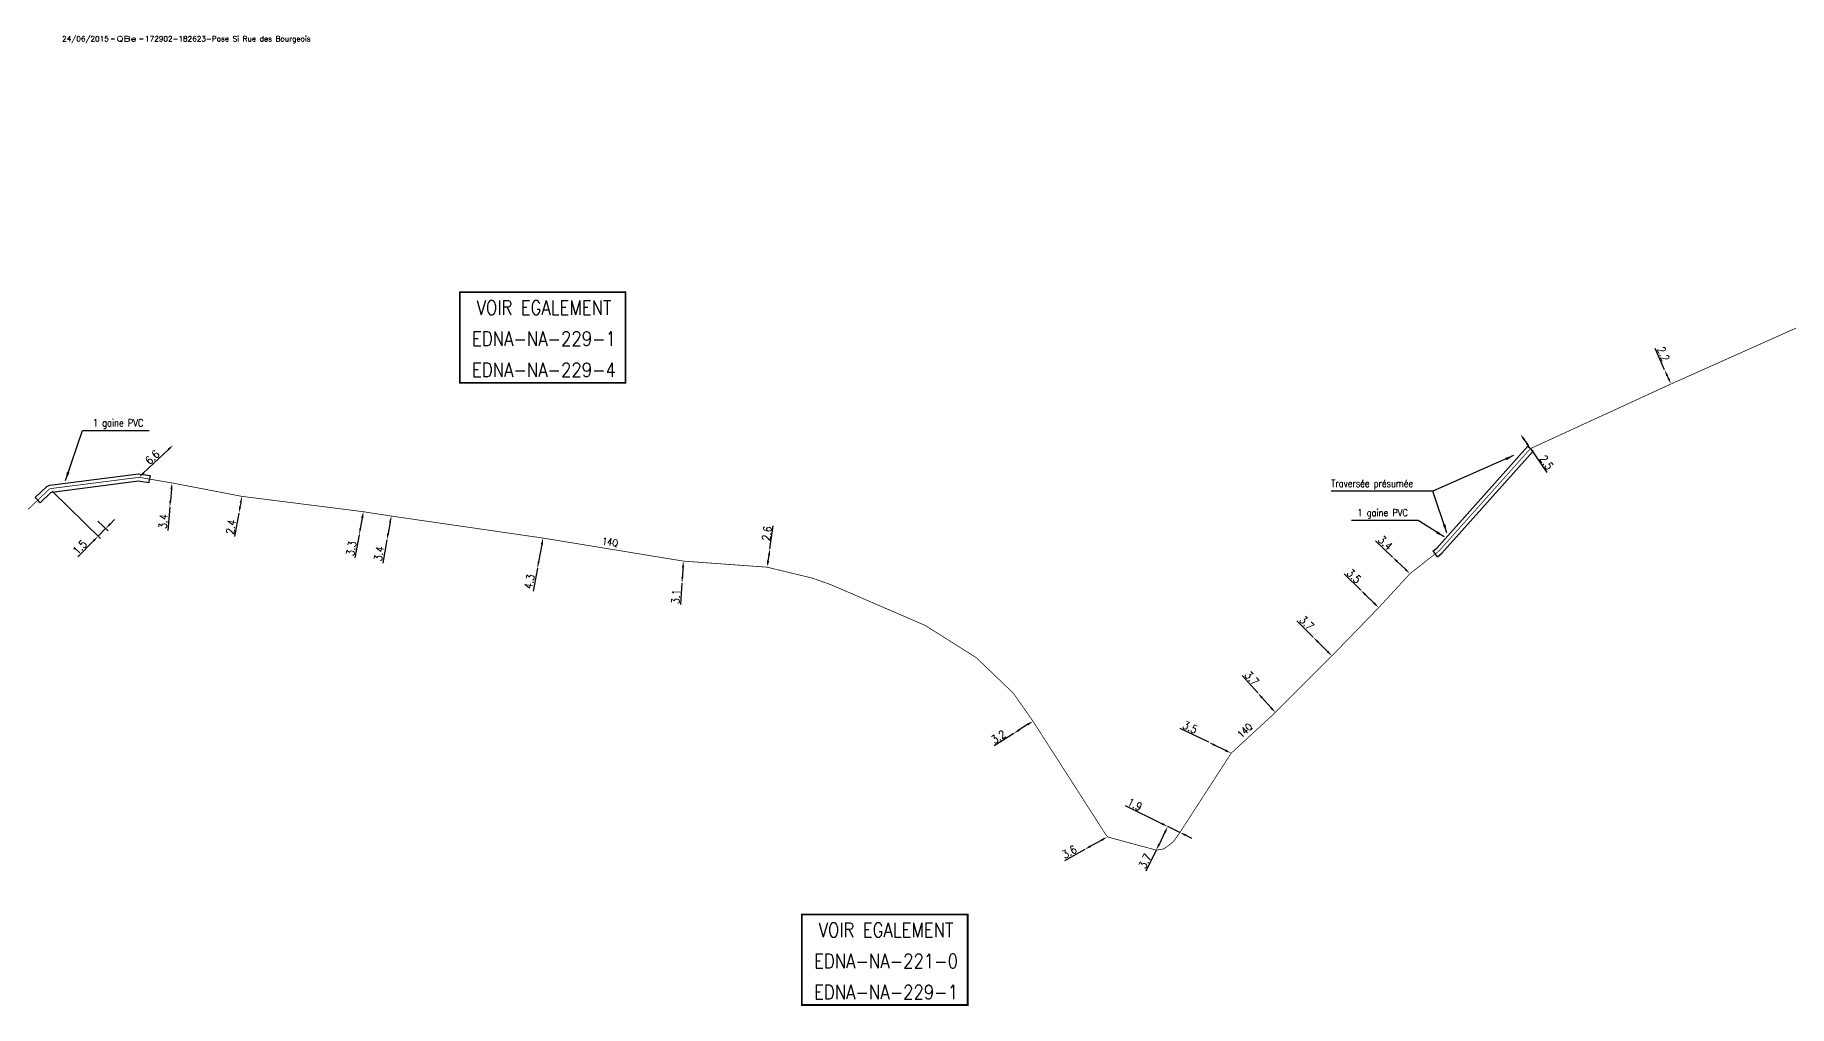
# Model space of a CAD drawing. Header units: millimetres. Extents: x 185011 to 186000, y 128000 to 128990.
# Drawn here: x 185506.9 to 185753.5, y 128374.7 to 128511.4 of the extents above; entities that cross this region are included whole.
import ezdxf
from ezdxf.enums import TextEntityAlignment as Align

# ---------------------------------------------------------------- set-up
doc = ezdxf.new("R2010")
doc.units = ezdxf.units.MM
doc.header["$PDMODE"] = 34
doc.linetypes.add('S_ST', pattern=[14, 8, -1.5, 0, -1.5, 0, -1.5, 0, -1.5])
doc.layers.get('0').update_dxf_attribs({"linetype": 'CONTINUOUS'})
doc.layers.get('Defpoints').update_dxf_attribs({"linetype": 'CONTINUOUS'})
for name, color, linetype in [('S_100', 5, 'CONTINUOUS'), ('S_400', 7, 'CONTINUOUS'), ('S_930', 7, 'CONTINUOUS')]:
    doc.layers.add(name, color=color, linetype=linetype)
doc.layers.add('S_910', color=7, linetype='CONTINUOUS', plot=False)
doc.styles.get("Standard").update_dxf_attribs({"font": 'romans.shx', "width": 0.85})
doc.dimstyles.get("Standard").update_dxf_attribs({"dimtxt": 1.5, "dimasz": 1.2, "dimexe": 0.625, "dimexo": 0.625, "dimgap": 0.25, "dimtad": 1, "dimdec": 1, "dimzin": 0, "dimdsep": 46, "dimtxsty": 'Standard', "dimcen": -0.5, "dimadec": 0, "dimazin": 0, "dimtfac": 1, "dimtdec": 1, "dimtmove": 0, "dimatfit": 3, "dimfxl": 0, "dimtolj": 1, "dimtzin": 0, "dimarcsym": 0})

# ---------------------------------------------------------------- blocks, each defined once
blk = doc.blocks.new('*D29')
at = {"layer": 'Defpoints', "color": 0, "linetype": 'Continuous', "transparency": 16777216}
for p in [(185736, 128464.26), (185736, 128464.26), (185736.9, 128462.26)]:
    blk.add_point(p, dxfattribs=at)
at = {"layer": 'S_100', "color": 0, "linetype": 'Continuous', "lineweight": -2, "transparency": 16777216}
for p, q in [((185736, 128464.26), (185734.66, 128467.25)), ((185736.53, 128463.08), (185736.37, 128463.44))]:
    blk.add_line(p, q, dxfattribs=at)
at = {"layer": 'S_100', "color": 0, "linetype": 'Continuous', "transparency": 16777216}
for points in [[(185736.51, 128463.5), (185736.23, 128463.38), (185736, 128464.26)], [(185736.67, 128463.14), (185736.4, 128463.02), (185736.9, 128462.26)]]:
    blk.add_solid(points, dxfattribs=at)
at = {"layer": 'S_100', "color": 0, "linetype": 'Continuous', "transparency": 16777216, "insert": (185735.83, 128466.48), "char_height": 1.125, "attachment_point": 5, "rotation": 294.1437}
blk.add_mtext('\\A1;2.2', dxfattribs=at)
blk = doc.blocks.new('*D43')
at = {"layer": 'Defpoints', "color": 0, "linetype": 'Continuous', "transparency": 16777216}
for p in [(185508.93, 128447.53), (185515.37, 128443.31), (185515.73, 128440.85)]:
    blk.add_point(p, dxfattribs=at)
at = {"layer": 'S_100', "color": 0, "linetype": 'Continuous', "lineweight": -2, "transparency": 16777216}
for p, q in [((185509.26, 128447.2), (185516.07, 128440.52)), ((185515.7, 128442.98), (185517.12, 128441.59)), ((185517.41, 128442.56), (185518.04, 128443.2)), ((185516.78, 128441.92), (185515.73, 128440.85)), ((185515.1, 128440.21), (185512.9, 128437.96))]:
    blk.add_line(p, q, dxfattribs=at)
at = {"layer": 'S_100', "color": 0, "linetype": 'Continuous', "transparency": 16777216}
for points in [[(185515, 128440.31), (185515.21, 128440.1), (185515.73, 128440.85)], [(185517.31, 128442.67), (185517.52, 128442.45), (185516.78, 128441.92)]]:
    blk.add_solid(points, dxfattribs=at)
at = {"layer": 'S_100', "color": 0, "linetype": 'Continuous', "transparency": 16777216, "insert": (185513.15, 128439.29), "char_height": 1.125, "attachment_point": 5, "rotation": 45.5277}
blk.add_mtext('\\A1;1.5', dxfattribs=at)
blk = doc.blocks.new('*D44')
at = {"layer": 'Defpoints', "color": 0, "linetype": 'Continuous', "transparency": 16777216}
for p in [(185526.12, 128448.34), (185525.81, 128444.95), (185525.81, 128444.95)]:
    blk.add_point(p, dxfattribs=at)
at = {"layer": 'S_100', "color": 0, "linetype": 'Continuous', "lineweight": -2, "transparency": 16777216}
for p, q in [((185526.03, 128447.44), (185525.89, 128445.85)), ((185525.81, 128444.95), (185525.51, 128441.64))]:
    blk.add_line(p, q, dxfattribs=at)
at = {"layer": 'S_100', "color": 0, "linetype": 'Continuous', "transparency": 16777216}
for points in [[(185525.89, 128447.46), (185526.18, 128447.43), (185526.12, 128448.34)], [(185525.74, 128445.86), (185526.04, 128445.83), (185525.81, 128444.95)]]:
    blk.add_solid(points, dxfattribs=at)
at = {"layer": 'S_100', "color": 0, "linetype": 'Continuous', "transparency": 16777216, "insert": (185524.88, 128442.92), "char_height": 1.125, "attachment_point": 5, "rotation": 84.8726}
blk.add_mtext('\\A1;3.4', dxfattribs=at)
blk = doc.blocks.new('*D45')
at = {"layer": 'Defpoints', "color": 0, "linetype": 'Continuous', "transparency": 16777216}
for p in [(185535.95, 128446.45), (185535.52, 128444.09), (185535.52, 128444.09)]:
    blk.add_point(p, dxfattribs=at)
at = {"layer": 'S_100', "color": 0, "linetype": 'Continuous', "lineweight": -2, "transparency": 16777216}
for p, q in [((185535.79, 128445.56), (185535.68, 128444.97)), ((185535.52, 128444.09), (185534.93, 128440.82))]:
    blk.add_line(p, q, dxfattribs=at)
at = {"layer": 'S_100', "color": 0, "linetype": 'Continuous', "transparency": 16777216}
for points in [[(185535.64, 128445.59), (185535.93, 128445.54), (185535.95, 128446.45)], [(185535.53, 128445), (185535.83, 128444.95), (185535.52, 128444.09)]]:
    blk.add_solid(points, dxfattribs=at)
at = {"layer": 'S_100', "color": 0, "linetype": 'Continuous', "transparency": 16777216, "insert": (185534.41, 128442.14), "char_height": 1.125, "attachment_point": 5, "rotation": 79.7897}
blk.add_mtext('\\A1;2.4', dxfattribs=at)
blk = doc.blocks.new('*D46')
at = {"layer": 'Defpoints', "color": 0, "linetype": 'Continuous', "transparency": 16777216}
for p in [(185553.02, 128444.29), (185552.43, 128441.04), (185552.43, 128441.04)]:
    blk.add_point(p, dxfattribs=at)
at = {"layer": 'S_100', "color": 0, "linetype": 'Continuous', "lineweight": -2, "transparency": 16777216}
for p, q in [((185552.86, 128443.4), (185552.59, 128441.93)), ((185552.43, 128441.04), (185551.85, 128437.81))]:
    blk.add_line(p, q, dxfattribs=at)
at = {"layer": 'S_100', "color": 0, "linetype": 'Continuous', "transparency": 16777216}
for points in [[(185552.71, 128443.43), (185553.01, 128443.38), (185553.02, 128444.29)], [(185552.45, 128441.95), (185552.74, 128441.9), (185552.43, 128441.04)]]:
    blk.add_solid(points, dxfattribs=at)
at = {"layer": 'S_100', "color": 0, "linetype": 'Continuous', "transparency": 16777216, "insert": (185551.33, 128439.12), "char_height": 1.125, "attachment_point": 5, "rotation": 79.7897}
blk.add_mtext('\\A1;3.3', dxfattribs=at)
blk = doc.blocks.new('*D47')
at = {"layer": 'Defpoints', "color": 0, "linetype": 'Continuous', "transparency": 16777216}
for p in [(185556.95, 128443.68), (185556.34, 128440.34), (185556.34, 128440.34)]:
    blk.add_point(p, dxfattribs=at)
at = {"layer": 'S_100', "color": 0, "linetype": 'Continuous', "lineweight": -2, "transparency": 16777216}
for p, q in [((185556.79, 128442.8), (185556.5, 128441.22)), ((185556.34, 128440.34), (185555.75, 128437.06))]:
    blk.add_line(p, q, dxfattribs=at)
at = {"layer": 'S_100', "color": 0, "linetype": 'Continuous', "transparency": 16777216}
for points in [[(185556.64, 128442.82), (185556.93, 128442.77), (185556.95, 128443.68)], [(185556.35, 128441.25), (185556.65, 128441.19), (185556.34, 128440.34)]]:
    blk.add_solid(points, dxfattribs=at)
at = {"layer": 'S_100', "color": 0, "linetype": 'Continuous', "transparency": 16777216, "insert": (185555.23, 128438.39), "char_height": 1.125, "attachment_point": 5, "rotation": 79.7778}
blk.add_mtext('\\A1;3.4', dxfattribs=at)
blk = doc.blocks.new('*D48')
at = {"layer": 'Defpoints', "color": 0, "linetype": 'Continuous', "transparency": 16777216}
for p in [(185578.29, 128440.58), (185577.51, 128436.36), (185577.51, 128436.36)]:
    blk.add_point(p, dxfattribs=at)
at = {"layer": 'S_100', "color": 0, "linetype": 'Continuous', "lineweight": -2, "transparency": 16777216}
for p, q in [((185578.75, 128440.5), (185578.75, 128440.5)), ((185578.13, 128439.7), (185577.67, 128437.24)), ((185577.51, 128436.36), (185576.91, 128433.13)), ((185577.97, 128436.27), (185577.97, 128436.27))]:
    blk.add_line(p, q, dxfattribs=at)
at = {"layer": 'S_100', "color": 0, "linetype": 'Continuous', "transparency": 16777216}
for points in [[(185577.98, 128439.73), (185578.27, 128439.67), (185578.29, 128440.58)], [(185577.52, 128437.27), (185577.82, 128437.21), (185577.51, 128436.36)]]:
    blk.add_solid(points, dxfattribs=at)
at = {"layer": 'S_100', "color": 0, "linetype": 'Continuous', "transparency": 16777216, "insert": (185576.39, 128434.44), "char_height": 1.125, "attachment_point": 5, "rotation": 79.4835}
blk.add_mtext('\\A1;4.3', dxfattribs=at)
blk = doc.blocks.new('*D49')
at = {"layer": 'Defpoints', "color": 0, "linetype": 'Continuous', "transparency": 16777216}
for p in [(185526.27, 128453.67), (185526.27, 128453.67), (185521.48, 128449.13)]:
    blk.add_point(p, dxfattribs=at)
at = {"layer": 'S_100', "color": 0, "linetype": 'Continuous', "lineweight": -2, "transparency": 16777216}
blk.add_line((185522.13, 128449.75), (185525.62, 128453.05), dxfattribs=at)
at = {"layer": 'S_100', "color": 0, "linetype": 'Continuous', "transparency": 16777216}
for points in [[(185525.52, 128453.16), (185525.72, 128452.94), (185526.27, 128453.67)], [(185522.03, 128449.86), (185522.24, 128449.64), (185521.48, 128449.13)]]:
    blk.add_solid(points, dxfattribs=at)
at = {"layer": 'S_100', "color": 0, "linetype": 'Continuous', "transparency": 16777216, "insert": (185523.36, 128451.95), "char_height": 1.125, "attachment_point": 5, "rotation": 43.4585}
blk.add_mtext('\\A1;6.6', dxfattribs=at)
blk = doc.blocks.new('*D50')
at = {"layer": 'Defpoints', "color": 0, "linetype": 'Continuous', "transparency": 16777216}
for p in [(185671.91, 128411.84), (185671.91, 128411.84), (185675.06, 128410.31)]:
    blk.add_point(p, dxfattribs=at)
at = {"layer": 'S_100', "color": 0, "linetype": 'Continuous', "lineweight": -2, "transparency": 16777216}
for p, q in [((185671.91, 128411.84), (185667.89, 128413.79)), ((185674.25, 128410.71), (185672.72, 128411.45))]:
    blk.add_line(p, q, dxfattribs=at)
at = {"layer": 'S_100', "color": 0, "linetype": 'Continuous', "transparency": 16777216}
for points in [[(185672.78, 128411.58), (185672.65, 128411.31), (185671.91, 128411.84)], [(185674.31, 128410.84), (185674.18, 128410.57), (185675.06, 128410.31)]]:
    blk.add_solid(points, dxfattribs=at)
at = {"layer": 'S_100', "color": 0, "linetype": 'Continuous', "transparency": 16777216, "insert": (185669.28, 128413.95), "char_height": 1.125, "attachment_point": 5, "rotation": 334.1009}
blk.add_mtext('\\A1;3.5', dxfattribs=at)
blk = doc.blocks.new('*D51')
at = {"layer": 'Defpoints', "color": 0, "linetype": 'Continuous', "transparency": 16777216}
for p in [(185693.29, 128433.24), (185693.29, 128433.24), (185695.8, 128430.79)]:
    blk.add_point(p, dxfattribs=at)
at = {"layer": 'S_100', "color": 0, "linetype": 'Continuous', "lineweight": -2, "transparency": 16777216}
for p, q in [((185693.29, 128433.24), (185690.95, 128435.53)), ((185695.15, 128431.42), (185693.94, 128432.61))]:
    blk.add_line(p, q, dxfattribs=at)
at = {"layer": 'S_100', "color": 0, "linetype": 'Continuous', "transparency": 16777216}
for points in [[(185694.04, 128432.71), (185693.83, 128432.5), (185693.29, 128433.24)], [(185695.26, 128431.52), (185695.05, 128431.31), (185695.8, 128430.79)]]:
    blk.add_solid(points, dxfattribs=at)
at = {"layer": 'S_100', "color": 0, "linetype": 'Continuous', "transparency": 16777216, "insert": (185692.33, 128435.24), "char_height": 1.125, "attachment_point": 5, "rotation": 315.5897}
blk.add_mtext('\\A1;3.5', dxfattribs=at)
blk = doc.blocks.new('*D52')
at = {"layer": 'Defpoints', "color": 0, "linetype": 'Continuous', "transparency": 16777216}
for p in [(185598.03, 128437.34), (185597.83, 128434.25), (185597.83, 128434.25)]:
    blk.add_point(p, dxfattribs=at)
at = {"layer": 'S_100', "color": 0, "linetype": 'Continuous', "lineweight": -2, "transparency": 16777216}
for p, q in [((185597.97, 128436.44), (185597.89, 128435.14)), ((185598.5, 128437.31), (185598.5, 128437.31)), ((185597.83, 128434.25), (185597.64, 128431.25)), ((185598.3, 128434.22), (185598.3, 128434.22))]:
    blk.add_line(p, q, dxfattribs=at)
at = {"layer": 'S_100', "color": 0, "linetype": 'Continuous', "transparency": 16777216}
for points in [[(185597.82, 128436.45), (185598.12, 128436.43), (185598.03, 128437.34)], [(185597.74, 128435.15), (185598.04, 128435.14), (185597.83, 128434.25)]]:
    blk.add_solid(points, dxfattribs=at)
at = {"layer": 'S_100', "color": 0, "linetype": 'Continuous', "transparency": 16777216, "insert": (185596.96, 128432.34), "char_height": 1.125, "attachment_point": 5, "rotation": 86.3912}
blk.add_mtext('\\A1;3.1', dxfattribs=at)
blk = doc.blocks.new('*D53')
at = {"layer": 'Defpoints', "color": 0, "linetype": 'Continuous', "transparency": 16777216}
for p in [(185610.2, 128439.05), (185610.2, 128439.05), (185609.82, 128436.48)]:
    blk.add_point(p, dxfattribs=at)
at = {"layer": 'S_100', "color": 0, "linetype": 'Continuous', "lineweight": -2, "transparency": 16777216}
for p, q in [((185610.2, 128439.05), (185610.67, 128442.29)), ((185609.95, 128437.37), (185610.07, 128438.16))]:
    blk.add_line(p, q, dxfattribs=at)
at = {"layer": 'S_100', "color": 0, "linetype": 'Continuous', "transparency": 16777216}
for points in [[(185609.92, 128438.18), (185610.21, 128438.14), (185610.2, 128439.05)], [(185609.8, 128437.39), (185610.1, 128437.35), (185609.82, 128436.48)]]:
    blk.add_solid(points, dxfattribs=at)
at = {"layer": 'S_100', "color": 0, "linetype": 'Continuous', "transparency": 16777216, "insert": (185609.76, 128441.23), "char_height": 1.125, "attachment_point": 5, "rotation": 81.6612}
blk.add_mtext('\\A1;2.6', dxfattribs=at)
blk = doc.blocks.new('*D54')
at = {"layer": 'Defpoints', "color": 0, "linetype": 'Continuous', "transparency": 16777216}
for p in [(185715.72, 128455.22), (185715.72, 128455.22), (185717.14, 128453.17)]:
    blk.add_point(p, dxfattribs=at)
at = {"layer": 'S_100', "color": 0, "linetype": 'Continuous', "lineweight": -2, "transparency": 16777216}
for p, q in [((185716.23, 128454.48), (185716.63, 128453.91)), ((185717.14, 128453.17), (185719.45, 128449.83))]:
    blk.add_line(p, q, dxfattribs=at)
at = {"layer": 'S_100', "color": 0, "linetype": 'Continuous', "transparency": 16777216}
for points in [[(185716.36, 128454.57), (185716.11, 128454.4), (185715.72, 128455.22)], [(185716.76, 128453.99), (185716.51, 128453.82), (185717.14, 128453.17)]]:
    blk.add_solid(points, dxfattribs=at)
at = {"layer": 'S_100', "color": 0, "linetype": 'Continuous', "transparency": 16777216, "insert": (185719.39, 128451.23), "char_height": 1.125, "attachment_point": 5, "rotation": 304.6533}
blk.add_mtext('\\A1;2.5', dxfattribs=at)
blk = doc.blocks.new('*D55')
at = {"layer": 'Defpoints', "color": 0, "linetype": 'Continuous', "transparency": 16777216}
for p in [(185647.19, 128414.81), (185644.49, 128413.1), (185644.49, 128413.1)]:
    blk.add_point(p, dxfattribs=at)
at = {"layer": 'S_100', "color": 0, "linetype": 'Continuous', "lineweight": -2, "transparency": 16777216}
for p, q in [((185646.43, 128414.33), (185645.25, 128413.58)), ((185644.49, 128413.1), (185641.73, 128411.34))]:
    blk.add_line(p, q, dxfattribs=at)
at = {"layer": 'S_100', "color": 0, "linetype": 'Continuous', "transparency": 16777216}
for points in [[(185645.17, 128413.71), (185645.33, 128413.45), (185644.49, 128413.1)], [(185646.35, 128414.46), (185646.52, 128414.2), (185647.19, 128414.81)]]:
    blk.add_solid(points, dxfattribs=at)
at = {"layer": 'S_100', "color": 0, "linetype": 'Continuous', "transparency": 16777216, "insert": (185642.33, 128412.61), "char_height": 1.125, "attachment_point": 5, "rotation": 32.4137}
blk.add_mtext('\\A1;3.2', dxfattribs=at)
blk = doc.blocks.new('*D56')
at = {"layer": 'Defpoints', "color": 0, "linetype": 'Continuous', "transparency": 16777216}
for p in [(185657.64, 128398.53), (185654.49, 128396.78), (185654.49, 128396.78)]:
    blk.add_point(p, dxfattribs=at)
at = {"layer": 'S_100', "color": 0, "linetype": 'Continuous', "lineweight": -2, "transparency": 16777216}
for p, q in [((185654.49, 128396.78), (185651.63, 128395.18)), ((185656.85, 128398.09), (185655.28, 128397.22))]:
    blk.add_line(p, q, dxfattribs=at)
at = {"layer": 'S_100', "color": 0, "linetype": 'Continuous', "transparency": 16777216}
for points in [[(185656.78, 128398.22), (185656.92, 128397.96), (185657.64, 128398.53)], [(185655.21, 128397.35), (185655.35, 128397.09), (185654.49, 128396.78)]]:
    blk.add_solid(points, dxfattribs=at)
at = {"layer": 'S_100', "color": 0, "linetype": 'Continuous', "transparency": 16777216, "insert": (185652.3, 128396.42), "char_height": 1.125, "attachment_point": 5, "rotation": 29.1249}
blk.add_mtext('\\A1;3.6', dxfattribs=at)
blk = doc.blocks.new('*D57')
at = {"layer": 'Defpoints', "color": 0, "linetype": 'Continuous', "transparency": 16777216}
for p in [(185666.14, 128400), (185666.14, 128400), (185664.52, 128396.67)]:
    blk.add_point(p, dxfattribs=at)
at = {"layer": 'S_100', "color": 0, "linetype": 'Continuous', "lineweight": -2, "transparency": 16777216}
for p, q in [((185665.75, 128399.19), (185664.91, 128397.48)), ((185664.52, 128396.67), (185663.08, 128393.72))]:
    blk.add_line(p, q, dxfattribs=at)
at = {"layer": 'S_100', "color": 0, "linetype": 'Continuous', "transparency": 16777216}
for points in [[(185665.61, 128399.25), (185665.88, 128399.12), (185666.14, 128400)], [(185664.78, 128397.54), (185665.05, 128397.41), (185664.52, 128396.67)]]:
    blk.add_solid(points, dxfattribs=at)
at = {"layer": 'S_100', "color": 0, "linetype": 'Continuous', "transparency": 16777216, "insert": (185662.93, 128395.12), "char_height": 1.125, "attachment_point": 5, "rotation": 64.0038}
blk.add_mtext('\\A1;3.7', dxfattribs=at)
blk = doc.blocks.new('*D58')
at = {"layer": 'Defpoints', "color": 0, "linetype": 'Continuous', "transparency": 16777216}
for p in [(185666.14, 128400), (185666.14, 128400), (185667.85, 128399.16)]:
    blk.add_point(p, dxfattribs=at)
at = {"layer": 'S_100', "color": 0, "linetype": 'Continuous', "lineweight": -2, "transparency": 16777216}
for p, q in [((185665.33, 128400.39), (185660.18, 128402.9)), ((185667.85, 128399.16), (185666.14, 128400)), ((185668.66, 128398.77), (185669.47, 128398.37))]:
    blk.add_line(p, q, dxfattribs=at)
at = {"layer": 'S_100', "color": 0, "linetype": 'Continuous', "transparency": 16777216}
for points in [[(185665.4, 128400.52), (185665.27, 128400.25), (185666.14, 128400)], [(185668.72, 128398.9), (185668.59, 128398.63), (185667.85, 128399.16)]]:
    blk.add_solid(points, dxfattribs=at)
at = {"layer": 'S_100', "color": 0, "linetype": 'Continuous', "transparency": 16777216, "insert": (185661.5, 128403.09), "char_height": 1.125, "attachment_point": 5, "rotation": 334.0038}
blk.add_mtext('\\A1;1.9', dxfattribs=at)
blk = doc.blocks.new('*D59')
at = {"layer": 'Defpoints', "color": 0, "linetype": 'Continuous', "transparency": 16777216}
for p in [(185678.8, 128418.78), (185678.8, 128418.78), (185681.26, 128416.03)]:
    blk.add_point(p, dxfattribs=at)
at = {"layer": 'S_100', "color": 0, "linetype": 'Continuous', "lineweight": -2, "transparency": 16777216}
for p, q in [((185678.8, 128418.78), (185676.61, 128421.22)), ((185680.66, 128416.7), (185679.4, 128418.11))]:
    blk.add_line(p, q, dxfattribs=at)
at = {"layer": 'S_100', "color": 0, "linetype": 'Continuous', "transparency": 16777216}
for points in [[(185679.51, 128418.21), (185679.28, 128418.01), (185678.8, 128418.78)], [(185680.78, 128416.8), (185680.55, 128416.6), (185681.26, 128416.03)]]:
    blk.add_solid(points, dxfattribs=at)
at = {"layer": 'S_100', "color": 0, "linetype": 'Continuous', "transparency": 16777216, "insert": (185677.96, 128420.84), "char_height": 1.125, "attachment_point": 5, "rotation": 311.8624}
blk.add_mtext('\\A1;3.7', dxfattribs=at)
blk = doc.blocks.new('*D60')
at = {"layer": 'Defpoints', "color": 0, "linetype": 'Continuous', "transparency": 16777216}
for p in [(185686.61, 128426.62), (185686.61, 128426.62), (185689.22, 128424)]:
    blk.add_point(p, dxfattribs=at)
at = {"layer": 'S_100', "color": 0, "linetype": 'Continuous', "lineweight": -2, "transparency": 16777216}
for p, q in [((185686.61, 128426.62), (185684.3, 128428.94)), ((185686.95, 128426.95), (185686.95, 128426.95)), ((185688.59, 128424.63), (185687.25, 128425.98)), ((185689.56, 128424.33), (185689.56, 128424.33))]:
    blk.add_line(p, q, dxfattribs=at)
at = {"layer": 'S_100', "color": 0, "linetype": 'Continuous', "transparency": 16777216}
for points in [[(185687.35, 128426.08), (185687.14, 128425.87), (185686.61, 128426.62)], [(185688.7, 128424.74), (185688.48, 128424.53), (185689.22, 128424)]]:
    blk.add_solid(points, dxfattribs=at)
at = {"layer": 'S_100', "color": 0, "linetype": 'Continuous', "transparency": 16777216, "insert": (185685.67, 128428.63), "char_height": 1.125, "attachment_point": 5, "rotation": 314.9011}
blk.add_mtext('\\A1;3.7', dxfattribs=at)
blk = doc.blocks.new('*D61')
at = {"layer": 'Defpoints', "color": 0, "linetype": 'Continuous', "transparency": 16777216}
for p in [(185697.74, 128437.91), (185697.74, 128437.91), (185700.2, 128435.57)]:
    blk.add_point(p, dxfattribs=at)
at = {"layer": 'S_100', "color": 0, "linetype": 'Continuous', "lineweight": -2, "transparency": 16777216}
for p, q in [((185697.74, 128437.91), (185695.33, 128440.2)), ((185699.55, 128436.19), (185698.39, 128437.29))]:
    blk.add_line(p, q, dxfattribs=at)
at = {"layer": 'S_100', "color": 0, "linetype": 'Continuous', "transparency": 16777216}
for points in [[(185698.5, 128437.4), (185698.29, 128437.18), (185697.74, 128437.91)], [(185699.65, 128436.3), (185699.45, 128436.08), (185700.2, 128435.57)]]:
    blk.add_solid(points, dxfattribs=at)
at = {"layer": 'S_100', "color": 0, "linetype": 'Continuous', "transparency": 16777216, "insert": (185696.73, 128439.91), "char_height": 1.125, "attachment_point": 5, "rotation": 316.4399}
blk.add_mtext('\\A1;3.4', dxfattribs=at)
blk = doc.blocks.new('GIS_MODF')
at = {"color": 0, "linetype": 'Continuous', "flags": 128}
for points in [[(-2.26, -0.01), (-1.76, -0.01)], [(1.76, -0.01), (2.26, -0.01)]]:
    blk.add_lwpolyline(points, dxfattribs=at)
at = {"color": 0, "linetype": 'Continuous'}
blk.add_attdef('DATE', text='', height=0.75, dxfattribs=at).set_placement((-2.58, -0.39), align=Align.RIGHT)
at = {"color": 0, "linetype": 'Continuous', "width": 3.590909}
blk.add_attdef('USER', text='', height=0.75, dxfattribs=at).set_placement((-1.52, -0.39), (1.31, -0.39), align=Align.FIT)
at = {"color": 0, "linetype": 'Continuous'}
blk.add_attdef('DESC', (2.53, -0.39), '', height=0.75, dxfattribs=at)

msp = doc.modelspace()

# ---------------------------------------------------------------- linework, layer by layer
at = {"layer": 'S_100', "linetype": 'S_ST', "const_width": 0.1}
msp.add_lwpolyline([(185500.32, 128439.33), (185508.81, 128447.41, -0.159801), (185509.09, 128447.55), (185521.48, 128449.13), (185526.12, 128448.34), (185535.95, 128446.45), (185553.02, 128444.29), (185556.95, 128443.68), (185578.29, 128440.58), (185598.03, 128437.34), (185609.82, 128436.48), (185616.15, 128434.95), (185618.78, 128434.02), (185625.68, 128431.03), (185632.01, 128428.3), (185639.24, 128423.73), (185644.44, 128418.73), (185647.19, 128414.81), (185657.43, 128398.85, 0.18622), (185658.01, 128398.43), (185664.52, 128396.67), (185665.57, 128396.84), (185666.35, 128397.38), (185666.91, 128397.86), (185667.26, 128398.31), (185667.49, 128398.64), (185667.85, 128399.16), (185675.06, 128410.31), (185681.26, 128416.03), (185689.22, 128424), (185695.8, 128430.79), (185700.2, 128435.57), (185704.31, 128438.8), (185717.14, 128453.17), (185736.9, 128462.26), (185787.63, 128484.95)], format="xyb", dxfattribs=at)
at = {"layer": 'S_400', "color": 7, "linetype": 'CONTINUOUS'}
for p, q in [((185703.97, 128439.17), (185716.77, 128453.5)), ((185704.66, 128438.44), (185717.52, 128452.83)), ((185716.77, 128453.5), (185717.14, 128453.17)), ((185717.52, 128452.83), (185717.14, 128453.17)), ((185508.52, 128447.83), (185508.95, 128448.03)), ((185508.95, 128448.03), (185521.4, 128449.63)), ((185509.23, 128447.06), (185521.42, 128448.62)), ((185521.4, 128449.63), (185521.75, 128449.59)), ((185521.42, 128448.62), (185521.62, 128448.6)), ((185521.62, 128448.6), (185522.89, 128448.38)), ((185521.75, 128449.59), (185523.05, 128449.37)), ((185522.89, 128448.38), (185522.97, 128448.88)), ((185523.05, 128449.37), (185522.97, 128448.88)), ((185506.89, 128446.27), (185508.52, 128447.83)), ((185506.89, 128446.27), (185507.23, 128445.91)), ((185507.58, 128445.55), (185507.23, 128445.91)), ((185507.58, 128445.55), (185509.1, 128447)), ((185509.1, 128447), (185509.23, 128447.06)), ((185703.43, 128438.75), (185703.97, 128439.17)), ((185703.43, 128438.75), (185703.74, 128438.35)), ((185704.05, 128437.96), (185703.74, 128438.35)), ((185704.05, 128437.96), (185704.66, 128438.44))]:
    msp.add_line(p, q, dxfattribs=at)
at = {"layer": 'S_930', "const_width": 0.25}
for points in [[(185566.6, 128475.18), (185589.9, 128475.18), (185589.9, 128462.44), (185566.6, 128462.44)], [(185614.69, 128387.61), (185638, 128387.61), (185638, 128374.87), (185614.69, 128374.87)]]:
    msp.add_lwpolyline(points, close=True, dxfattribs=at)

# ---------------------------------------------------------------- block references
at = {"layer": 'S_910'}
ref = msp.add_blockref('GIS_MODF', (185519.81, 128510.86), dxfattribs=at)
ref.add_attrib('DATE', '24/06/2015', dxfattribs={"layer": '0', "color": 0, "linetype": 'Continuous', "height": 0.75}).set_placement((185517.23, 128510.47), align=Align.RIGHT)
ref.add_attrib('USER', 'QBe', dxfattribs={"layer": '0', "color": 0, "linetype": 'Continuous', "height": 0.75, "width": 1.362069}).set_placement((185518.3, 128510.47), (185521.12, 128510.47), align=Align.FIT)
ref.add_attrib('DESC', '172902-182623-Pose Si Rue des Bourgeois', (185522.34, 128510.47), dxfattribs={"layer": '0', "color": 0, "linetype": 'Continuous', "height": 0.75})

# ---------------------------------------------------------------- texts
at = {"layer": 'S_100', "linetype": 'S_ST', "width": 0.85}
for rotation, p in [(350.6669, (185586.52, 128439.71)), (42.6136, (185676.49, 128412.37))]:
    msp.add_text('14Q', height=1, rotation=rotation, dxfattribs=at).set_placement(p)
at = {"layer": 'S_100', "linetype": 'Continuous', "insert": (185689.12, 128448.1), "char_height": 1, "attachment_point": 4}
msp.add_mtext('Traversée présumée', dxfattribs=at)
at = {"layer": 'S_400', "char_height": 1}
for insert, attachment_point in [((185514.99, 128456.63), 4), ((185699.9, 128443.99), 6)]:
    msp.add_mtext('1 gaine PVC', dxfattribs=dict(at, insert=insert, attachment_point=attachment_point))
at = {"layer": 'S_930', "width": 0.85}
for s, p in [('VOIR EGALEMENT', (185578.42, 128472.01)), ('EDNA-NA-229-1', (185578.42, 128467.64)), ('EDNA-NA-229-4', (185578.42, 128463.26)), ('VOIR EGALEMENT', (185626.52, 128384.44)), ('EDNA-NA-221-0', (185626.52, 128380.06)), ('EDNA-NA-229-1', (185626.52, 128375.69))]:
    msp.add_text(s, height=2, dxfattribs=at).set_placement(p, align=Align.CENTER)

# ---------------------------------------------------------------- dimensions: what is measured, and where the dimension line sits
at = {"layer": 'S_100', "linetype": 'Continuous'}
for base, p1, p2, angle, picture, middle in [((185736, 128464.26), (185736.9, 128462.26), (185736, 128464.26), 294.1437, '*D29', (185735.15, 128466.17)), ((185526.27, 128453.67), (185521.48, 128449.13), (185526.27, 128453.67), 223.4585, '*D49', (185523.88, 128451.4)), ((185715.72, 128455.22), (185717.14, 128453.17), (185715.72, 128455.22), 304.6533, '*D54', (185718.78, 128450.81)), ((185525.81, 128444.95), (185526.12, 128448.34), (185525.81, 128444.95), 84.8726, '*D44', (185525.62, 128442.85)), ((185515.73, 128440.85), (185515.37, 128443.31), (185508.93, 128447.53), 45.5277, '*D43', (185513.69, 128438.76)), ((185535.52, 128444.09), (185535.95, 128446.45), (185535.52, 128444.09), 79.7897, '*D45', (185535.15, 128442.01)), ((185552.43, 128441.04), (185553.02, 128444.29), (185552.43, 128441.04), 79.7897, '*D46', (185552.06, 128438.98)), ((185556.34, 128440.34), (185556.95, 128443.68), (185556.34, 128440.34), 79.7778, '*D47', (185555.97, 128438.26)), ((185577.51, 128436.36), (185578.29, 128440.58), (185577.51, 128436.36), 79.4835, '*D48', (185577.13, 128434.3)), ((185610.2, 128439.05), (185609.82, 128436.48), (185610.2, 128439.05), 261.6612, '*D53', (185610.5, 128441.12)), ((185697.74, 128437.91), (185700.2, 128435.57), (185697.74, 128437.91), 316.4399, '*D61', (185696.21, 128439.37)), ((185597.83, 128434.25), (185598.03, 128437.34), (185597.83, 128434.25), 86.3912, '*D52', (185597.71, 128432.3)), ((185693.29, 128433.24), (185695.8, 128430.79), (185693.29, 128433.24), 315.5897, '*D51', (185691.8, 128434.7)), ((185686.61, 128426.62), (185689.22, 128424), (185686.61, 128426.62), 314.9011, '*D60', (185685.14, 128428.1)), ((185678.8, 128418.78), (185681.26, 128416.03), (185678.8, 128418.78), 311.8624, '*D59', (185677.4, 128420.34)), ((185644.49, 128413.1), (185647.19, 128414.81), (185644.49, 128413.1), 32.4137, '*D55', (185642.73, 128411.98)), ((185671.91, 128411.84), (185675.06, 128410.31), (185671.91, 128411.84), 334.1009, '*D50', (185668.96, 128413.27)), ((185666.14, 128400), (185667.85, 128399.16), (185666.14, 128400), 334.0038, '*D58', (185661.17, 128402.42)), ((185654.49, 128396.78), (185657.64, 128398.53), (185654.49, 128396.78), 29.1249, '*D56', (185652.67, 128395.76)), ((185666.14, 128400), (185664.52, 128396.67), (185666.14, 128400), 244.0038, '*D57', (185663.6, 128394.79))]:
    dim = msp.add_linear_dim(base=base, p1=p1, p2=p2, angle=angle, dimstyle='Standard', override={"dimscale": 0.75}, dxfattribs=at)
    dim.commit()
    dim.dimension.update_dxf_attribs({"geometry": picture, "text_midpoint": middle, "dimtype": 160})

# ---------------------------------------------------------------- leaders
at = {"layer": 'S_100', "linetype": 'Continuous', "annotation_type": 0, "has_hookline": 1, "hookline_direction": 1, "text_width": 12.83}
msp.add_leader([(185714.78, 128452.18), (185703.4, 128447.18), (185702.2, 128447.18)], dimstyle='Standard', dxfattribs=at)
at = {"layer": 'S_100', "linetype": 'Continuous'}
msp.add_leader([(185705.39, 128441.34), (185703.4, 128447.18)], dimstyle='Standard', dxfattribs=at)
at = {"layer": 'S_400', "annotation_type": 0, "has_hookline": 1, "text_width": 7.93}
for points, hookline_direction in [([(185511.14, 128448.69), (185513.54, 128455.71), (185514.74, 128455.71)], 0), ([(185704.99, 128440.76), (185701.35, 128443.07), (185700.15, 128443.07)], 1)]:
    msp.add_leader(points, dimstyle='Standard', dxfattribs=dict(at, hookline_direction=hookline_direction))

doc.saveas('drawing.dxf')
